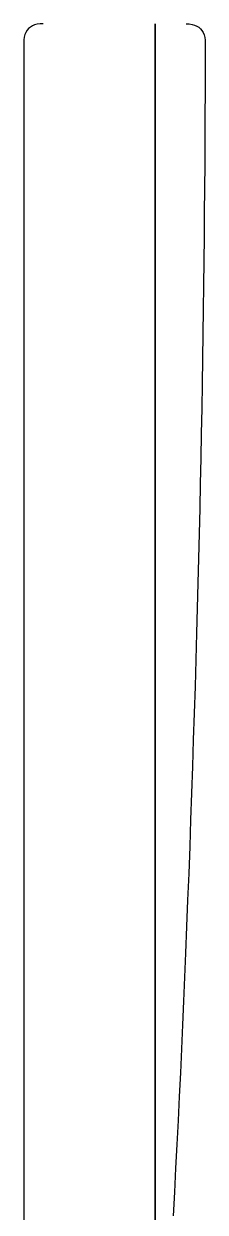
# Model space of a CAD drawing. Extents: x 11992 to 29481, y -6727 to 6811.
# Drawn here: x 14776.1 to 14794.8, y 1507.7 to 1630.6 of the extents above; entities that cross this region are included whole.
import ezdxf

# ---------------------------------------------------------------- set-up
doc = ezdxf.new("R2010")
doc.units = 0
doc.header["$MEASUREMENT"] = 0
doc.layers.get('0').update_dxf_attribs({"color": 8, "linetype": 'CONTINUOUS'})

msp = doc.modelspace()

# ---------------------------------------------------------------- linework, layer by layer
for p, q in [((14776.29, 1629.71, -1930.43), (14776.19, 1629.47, -1930.43)), ((14776.42, 1629.92, -1930.43), (14776.29, 1629.71, -1930.43)), ((14776.57, 1630.1, -1930.43), (14776.42, 1629.92, -1930.43)), ((14776.75, 1630.25, -1930.43), (14776.57, 1630.1, -1930.43)), ((14776.96, 1630.37, -1930.43), (14776.75, 1630.25, -1930.43)), ((14777.19, 1630.47, -1930.43), (14776.96, 1630.37, -1930.43)), ((14777.46, 1630.54, -1930.43), (14777.19, 1630.47, -1930.43)), ((14777.75, 1630.58, -1930.43), (14777.46, 1630.54, -1930.43)), ((14778.07, 1630.6, -1930.43), (14777.75, 1630.58, -1930.43)), ((14789.63, 1630.58, -2121.74), (14789.63, 1630.6, -2121.42)), ((14789.63, 1630.6, -1940.42), (14789.63, 1630.58, -1940.11)), ((14789.63, 1630.54, -2122.03), (14789.63, 1630.58, -2121.74)), ((14789.63, 1630.58, -1940.11), (14789.63, 1630.54, -1939.81)), ((14789.63, 1630.47, -2122.3), (14789.63, 1630.54, -2122.03)), ((14789.63, 1630.54, -1939.81), (14789.63, 1630.47, -1939.55)), ((14789.63, 1630.37, -2122.53), (14789.63, 1630.47, -2122.3)), ((14789.63, 1630.47, -1939.55), (14789.63, 1630.37, -1939.31)), ((14789.63, 1630.25, -2122.74), (14789.63, 1630.37, -2122.53)), ((14789.63, 1630.37, -1939.31), (14789.63, 1630.25, -1939.11)), ((14789.63, 1630.1, -2122.92), (14789.63, 1630.25, -2122.74)), ((14789.63, 1630.25, -1939.11), (14789.63, 1630.1, -1938.92)), ((14789.63, 1629.92, -2123.08), (14789.63, 1630.1, -2122.92)), ((14789.63, 1630.1, -1938.92), (14789.63, 1629.92, -1938.77)), ((14789.63, 1629.71, -2123.2), (14789.63, 1629.92, -2123.08)), ((14789.63, 1629.92, -1938.77), (14789.63, 1629.71, -1938.65)), ((14789.63, 1629.47, -2123.3), (14789.63, 1629.71, -2123.2)), ((14789.63, 1629.71, -1938.65), (14789.63, 1629.47, -1938.55)), ((14792.84, 1630.6, -1930.43), (14793.16, 1630.58, -1930.43)), ((14793.16, 1630.58, -1930.43), (14793.44, 1630.53, -1930.43)), ((14793.44, 1630.53, -1930.43), (14793.7, 1630.45, -1930.43)), ((14793.7, 1630.45, -1930.43), (14793.93, 1630.35, -1930.43)), ((14793.93, 1630.35, -1930.43), (14794.14, 1630.23, -1930.43)), ((14794.14, 1630.23, -1930.43), (14794.31, 1630.07, -1930.43)), ((14794.31, 1630.07, -1930.43), (14794.46, 1629.89, -1930.43)), ((14794.46, 1629.89, -1930.43), (14794.58, 1629.69, -1930.43)), ((14794.58, 1629.69, -1930.43), (14794.68, 1629.45, -1930.43)), ((14776.08, 1628.92, -1930.43), (14776.07, 1628.6, -1930.43)), ((14776.07, 1628.6, -1930.43), (14776.07, 1608.51, -1930.43)), ((14776.12, 1629.21, -1930.43), (14776.08, 1628.92, -1930.43)), ((14776.19, 1629.47, -1930.43), (14776.12, 1629.21, -1930.43)), ((14789.63, 1629.21, -2123.37), (14789.63, 1629.47, -2123.3)), ((14789.63, 1629.47, -1938.55), (14789.63, 1629.21, -1938.48)), ((14789.63, 1628.92, -2123.41), (14789.63, 1629.21, -2123.37)), ((14789.63, 1629.21, -1938.48), (14789.63, 1628.92, -1938.44)), ((14789.63, 1628.6, -2123.42), (14789.63, 1628.92, -2123.41)), ((14789.63, 1628.92, -1938.44), (14789.63, 1628.6, -1938.42)), ((14789.63, 1612.5, -1938.42), (14789.63, 1628.6, -1938.42)), ((14789.63, 1628.6, -2123.42), (14789.63, 1612.56, -2123.42)), ((14794.68, 1629.45, -1930.43), (14794.75, 1629.19, -1930.43)), ((14794.75, 1629.19, -1930.43), (14794.79, 1628.91, -1930.43)), ((14794.79, 1628.91, -1930.43), (14794.8, 1628.6, -1930.43)), ((14794.8, 1628.6, -1930.43), (14794.8, 1626.09, -1930.43)), ((14794.8, 1626.09, -1930.43), (14794.79, 1623.59, -1930.43)), ((14794.79, 1623.59, -1930.43), (14794.78, 1621.08, -1930.43)), ((14794.78, 1621.08, -1930.43), (14794.77, 1618.58, -1930.43)), ((14794.77, 1618.58, -1930.43), (14794.75, 1616.07, -1930.43)), ((14794.75, 1616.07, -1930.43), (14794.73, 1613.57, -1930.43)), ((14794.73, 1613.57, -1930.43), (14794.71, 1611.06, -1930.43)), ((14789.63, 1612.56, -2123.42), (14789.63, 1596.51, -2123.42)), ((14789.63, 1596.39, -1938.42), (14789.63, 1612.5, -1938.42)), ((14794.71, 1611.06, -1930.43), (14794.69, 1608.56, -1930.43)), ((14776.07, 1608.51, -1930.43), (14776.07, 1588.43, -1930.43)), ((14794.69, 1608.56, -1930.43), (14794.66, 1606.05, -1930.43)), ((14794.66, 1606.05, -1930.43), (14794.63, 1603.55, -1930.43)), ((14794.63, 1603.55, -1930.43), (14794.6, 1601.04, -1930.43)), ((14794.6, 1601.04, -1930.43), (14794.56, 1598.54, -1930.43)), ((14794.56, 1598.54, -1930.43), (14794.52, 1595.96, -1930.43)), ((14789.63, 1596.51, -2123.42), (14789.63, 1580.47, -2123.42)), ((14789.63, 1580.29, -1938.42), (14789.63, 1596.39, -1938.42)), ((14794.52, 1595.96, -1930.43), (14794.48, 1593.38, -1930.43)), ((14794.48, 1593.38, -1930.43), (14794.44, 1590.8, -1930.43)), ((14794.44, 1590.8, -1930.43), (14794.39, 1588.22, -1930.43)), ((14776.07, 1588.43, -1930.43), (14776.07, 1568.35, -1930.43)), ((14794.39, 1588.22, -1930.43), (14794.34, 1585.64, -1930.43)), ((14794.34, 1585.64, -1930.43), (14794.28, 1583.06, -1930.43)), ((14794.28, 1583.06, -1930.43), (14794.23, 1580.48, -1930.43)), ((14789.63, 1580.47, -2123.42), (14789.63, 1564.43, -2123.42)), ((14794.23, 1580.48, -1930.43), (14794.17, 1577.9, -1930.43)), ((14789.63, 1564.19, -1938.42), (14789.63, 1580.29, -1938.42)), ((14794.17, 1577.9, -1930.43), (14794.11, 1575.32, -1930.43)), ((14794.11, 1575.32, -1930.43), (14794.04, 1572.74, -1930.43)), ((14794.04, 1572.74, -1930.43), (14793.97, 1570.16, -1930.43)), ((14793.97, 1570.16, -1930.43), (14793.9, 1567.58, -1930.43)), ((14776.07, 1568.35, -1930.43), (14776.07, 1548.27, -1930.43)), ((14793.9, 1567.58, -1930.43), (14793.83, 1564.82, -1930.43)), ((14789.63, 1564.43, -2123.42), (14789.63, 1548.39, -2123.42)), ((14793.83, 1564.82, -1930.43), (14793.75, 1562.06, -1930.43)), ((14789.63, 1548.09, -1938.42), (14789.63, 1564.19, -1938.42)), ((14793.75, 1562.06, -1930.43), (14793.66, 1559.31, -1930.43)), ((14793.66, 1559.31, -1930.43), (14793.57, 1556.55, -1930.43)), ((14793.57, 1556.55, -1930.43), (14793.49, 1553.79, -1930.43)), ((14793.49, 1553.79, -1930.43), (14793.39, 1551.03, -1930.43)), ((14793.39, 1551.03, -1930.43), (14793.3, 1548.27, -1930.43)), ((14789.63, 1548.39, -2123.42), (14789.63, 1532.35, -2123.42)), ((14776.07, 1548.27, -1930.43), (14776.07, 1528.18, -1930.43)), ((14789.63, 1531.99, -1938.42), (14789.63, 1548.09, -1938.42)), ((14793.3, 1548.27, -1930.43), (14793.2, 1545.51, -1930.43)), ((14793.2, 1545.51, -1930.43), (14793.1, 1542.75, -1930.43)), ((14793.1, 1542.75, -1930.43), (14792.99, 1539.99, -1930.43)), ((14792.99, 1539.99, -1930.43), (14792.88, 1537.24, -1930.43)), ((14792.88, 1537.24, -1930.43), (14792.77, 1534.48, -1930.43)), ((14792.77, 1534.48, -1930.43), (14792.67, 1532.01, -1930.43)), ((14789.63, 1532.35, -2123.42), (14789.63, 1516.31, -2123.42)), ((14789.63, 1515.89, -1938.42), (14789.63, 1531.99, -1938.42)), ((14792.67, 1532.01, -1930.43), (14792.57, 1529.54, -1930.43)), ((14792.57, 1529.54, -1930.43), (14792.46, 1527.07, -1930.43)), ((14776.07, 1528.18, -1930.43), (14776.07, 1508.1, -1930.43)), ((14792.46, 1527.07, -1930.43), (14792.35, 1524.6, -1930.43)), ((14792.35, 1524.6, -1930.43), (14792.24, 1522.13, -1930.43)), ((14792.24, 1522.13, -1930.43), (14792.12, 1519.66, -1930.43)), ((14792.12, 1519.66, -1930.43), (14792, 1517.19, -1930.43)), ((14792, 1517.19, -1930.43), (14791.88, 1514.72, -1930.43)), ((14789.63, 1516.31, -2123.42), (14789.63, 1500.26, -2123.42)), ((14789.63, 1499.79, -1938.42), (14789.63, 1515.89, -1938.42)), ((14791.88, 1514.72, -1930.43), (14791.75, 1512.25, -1930.43)), ((14791.75, 1512.25, -1930.43), (14791.62, 1509.78, -1930.43)), ((14791.62, 1509.78, -1930.43), (14791.49, 1507.32, -1930.43)), ((14776.07, 1508.1, -1930.43), (14776.07, 1488.02, -1930.43))]:
    msp.add_line(p, q)

doc.saveas('drawing.dxf')
